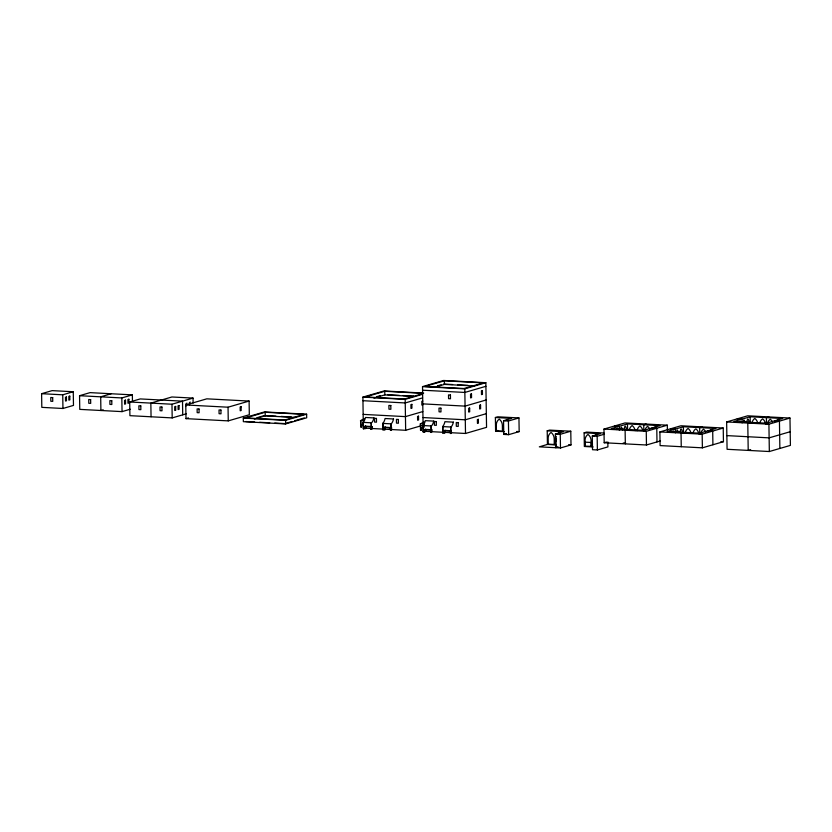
<?xml version="1.0" encoding="UTF-8"?>
<svg xmlns="http://www.w3.org/2000/svg" width="832" height="832" viewBox="0 0 832 832"><rect width="100%" height="100%" fill="white"/><g stroke="black" fill="none" stroke-linecap="round" stroke-linejoin="round"><path stroke-width="1.25" d="M363.241 422.406L363.501 428.896M371.176 422.833L371.28 429.302M371.332 422.833L371.436 429.312M383.105 423.384L382.97 429.926M390.801 423.873L390.905 430.352M390.957 423.883L391.061 430.352M423.238 425.589L423.342 432.068M431.007 426.005L431.267 432.494M431.174 426.015L431.35 432.463M442.697 426.629L442.957 433.108M450.632 427.045L450.736 433.524M450.798 427.055L450.892 433.534M41.6 393.692L52.125 390.624L73.268 391.737L73.476 405.413L62.951 408.481L41.818 407.358L41.6 393.692L62.733 394.805L73.268 391.737M130.229 409.23L122.044 411.622L79.768 409.375L79.55 395.699L90.074 392.631L132.35 394.878L132.454 401.086M111.218 393.754L100.693 396.822L100.901 410.498L103.241 409.812M79.55 395.699L121.826 397.946L132.35 394.878M186.233 413.816L172.193 417.903L129.917 415.667L129.709 401.991L140.234 398.923L182.51 401.159L182.718 414.835M129.709 401.991L171.974 404.227L193.034 398.091L193.118 403.073M190.403 402.147L189.457 402.428L189.488 404.924M187.044 403.198L186.087 403.478L186.129 405.974M185.765 404.966L206.825 398.83L249.101 401.066L249.319 414.742L228.259 420.878L185.983 418.642L185.765 404.966L228.041 407.202L249.101 401.066M185.983 418.642L188.458 417.914M243.308 418.08L264.358 411.944L306.634 414.19L306.696 417.789L285.636 423.925L243.36 421.678L243.308 418.08L285.584 420.326L306.634 414.19M265.179 412.266L245.742 417.934L284.762 420.004L304.2 414.336L265.179 412.266L265.231 415.865L254.301 419.058M256.984 417.716L264.42 415.542M363.345 428.886L362.908 397.103L383.958 390.967L423.675 393.078M422.542 393.297L384.779 391.29L365.342 396.958L404.362 399.027L422.583 393.713M292.105 421.481L284.825 423.602L274.747 423.072M294.538 420.774L304.262 417.934M376.584 396.729L380.297 395.647M373.901 398.07L384.831 394.888L413.785 396.427M423.176 432.058L422.521 386.61L443.581 380.474L485.857 382.71L486.554 427.336L465.504 433.472L423.228 431.226L425.703 430.508M444.392 380.796L424.954 386.454L463.986 388.523L483.413 382.866L444.392 380.796L444.454 384.394L434.73 387.223M437.445 385.871L441.158 384.79M362.908 397.103L405.184 399.35L422.521 394.295M422.573 397.894L405.236 402.948L362.96 400.702M422.781 401.086L421.824 401.367L421.886 405.111L422.833 404.83M422.521 386.61L464.797 388.846L485.857 382.71M363.626 419.754L360.464 420.68A8.944 7.925 73.8 0 0 364.042 418.548M360.568 420.68L360.838 427.17L360.818 420.618M485.909 386.308L464.859 392.444L422.583 390.208M361.431 424.705L363.532 424.018M363.345 424.809L361.431 424.632L361.473 427.086L361.514 424.684M364.572 426.504L365.57 426.14L365.57 428.594M365.695 426.234L365.726 428.605M371.748 426.535L371.956 428.927L371.914 426.473L370.76 426.826L370.791 429.208L370.916 426.764M422.791 411.57L405.454 416.624L363.178 414.378M370.968 426.826L364.572 426.431L364.614 428.875L364.624 426.494M384.405 427.534L384.238 429.915L384.197 427.471L385.195 427.18L385.195 429.645M384.197 427.544L385.362 427.263L385.351 429.645M486.127 399.984L465.067 406.12L422.791 403.874M390.416 430.248L390.426 427.856L391.539 427.586L391.581 429.967M423.457 422.937L420.306 423.852A8.944 7.925 73.8 0 0 423.873 421.72M363.386 428.054L405.662 430.29L424.247 424.882M421.387 430.238L421.262 427.814L424.424 426.889M421.439 427.866L421.398 430.258M423.176 427.981L421.262 427.814M420.503 430.342L420.493 423.831M424.445 432.047L424.414 429.603L425.412 429.312L425.61 431.766L425.526 429.406M424.57 429.686L424.611 432.058M430.591 430.009L431.746 429.655L431.746 432.11L431.538 429.728M486.335 413.66L465.286 419.796L423.01 417.55M495.383 417.518L497.817 416.811L518.95 417.934L519.168 431.61L508.643 434.678L503.766 434.418L503.547 420.742L511.649 418.382L495.383 417.518L495.602 431.194L504.358 431.662M442.801 433.098L442.78 426.546M450.216 431.049L451.37 430.695L451.412 433.139L451.162 430.768M444.07 433.098L444.038 430.643L445.193 430.435L445.182 432.827L445.026 430.352M450.258 431.028L450.455 433.42L450.372 430.986M503.547 420.742L508.425 421.002L518.95 417.934M496.402 430.882L502.455 431.194L502.362 425.422A7.301 6.469 73.8 0 0 499.242 419.162A7.301 6.469 73.8 0 0 496.319 425.1L496.402 430.882L497.702 430.498M495.602 431.194L498.025 430.487M503.766 434.418L506.074 433.742M547.435 444.486L547.217 430.81L549.65 430.102L570.783 431.226L571.002 444.902L560.477 447.97L539.334 446.846L547.435 444.413L556.192 444.954M557.908 447.034L555.599 447.71L555.381 434.034L563.482 431.673L547.217 430.81M555.381 434.034L560.258 434.294L570.783 431.226M593.102 446.95L584.345 446.482L584.137 432.806L586.56 432.099L603.97 433.025M660.504 440.898L646.464 444.995L604.188 442.749L603.98 429.073L625.03 422.937L667.306 425.183L667.389 430.154M627.484 423.904L611.281 428.626L643.802 430.352L659.994 425.63L627.484 423.904L627.578 430.123M607.838 441.927L607.911 446.898L597.386 449.966L592.509 449.706L592.29 436.03L600.392 433.67L584.137 432.806M592.29 436.03L597.168 436.29L604.188 434.252M627.546 429.489L625.113 430.196L625.331 443.872M646.173 424.06L643.739 424.767L643.833 430.986M591.198 446.493L591.115 440.71A7.301 6.469 73.8 0 0 587.995 434.45A7.301 6.469 73.8 0 0 585.062 440.398L585.156 446.17L591.604 446.368M604.188 442.749L606.528 442.062M603.98 429.073L646.256 431.319L667.306 425.183M659.89 431.922L680.95 425.776L723.226 428.022L723.445 441.698L702.385 447.834L660.109 445.588L659.89 431.922L702.166 434.158L723.226 428.022M683.394 426.743L667.202 431.465L699.722 433.191L715.915 428.47L683.394 426.743L683.498 432.962M683.457 432.328L681.034 433.035L681.252 446.711M702.083 426.899L699.66 427.606L699.754 433.826M726.638 421.938L747.698 415.802L789.974 418.049L790.4 445.39L769.34 451.526L727.074 449.29L726.638 421.938L768.914 424.185L789.974 418.049M750.142 416.77L733.949 421.491L766.47 423.218L782.662 418.496L750.142 416.77L750.246 422.989M750.204 422.354L747.781 423.062L748.207 450.414L750.641 449.706M768.83 416.926L766.407 417.633L766.501 423.852M790.182 431.725L769.132 437.861L726.856 435.614M420.41 423.862L420.67 430.342M443.633 384.072L452.598 384.54M457.725 384.81L467.979 385.362M444.454 384.394L474.666 385.996M387.858 394.774L399.391 395.377M403.229 395.585L413.483 396.126M737.173 418.87L742.05 419.13L742.102 422.864M774.561 420.857L779.438 421.117L779.875 448.458M193.034 398.091L171.902 396.978L150.842 403.114L151.06 416.78M670.426 428.844L675.303 429.104L675.355 432.838M707.824 430.83L712.702 431.09L712.91 444.766M614.505 426.005L619.382 426.265L619.445 429.998M651.903 427.991L656.781 428.251L656.989 441.927M265.699 415.615L275.943 416.156M281.07 416.426L291.325 416.978M265.231 415.865L295.443 417.466M720.949 441.563L723.445 441.698M516.682 431.475L519.168 431.61M365.529 426.223L371.914 426.546M385.154 427.263L391.539 427.586L390.541 427.804L390.582 430.258M425.36 429.395L431.746 429.718L430.747 430.009L430.622 432.38L430.747 429.946M444.985 430.435L451.37 430.768M384.197 427.471L390.582 427.866M424.414 429.603L430.799 429.998M450.424 431.038L444.038 430.643L444.236 433.098M504.161 433.94L506.761 434.075M245.794 421.533L254.613 422.001M259.646 422.271L269.714 422.802M371.956 428.927L371.706 426.556M451.204 433.139L451.214 430.758M384.238 429.915L384.249 427.534M623.22 443.009L625.643 443.134M568.516 444.766L571.002 444.902M558.594 447.366L555.994 447.231L555.922 438.807A7.301 6.469 73.8 0 1 556.244 436.446M768.914 424.185L769.34 451.526M702.166 434.158L702.385 447.834M646.256 431.319L646.464 444.995M597.168 436.29L597.386 449.966M591.365 446.441L591.302 442.489L585.25 442.166L585.312 446.118M560.258 434.294L560.477 447.97M508.425 421.002L508.643 434.678M464.797 388.846L465.504 433.472M405.184 399.35L405.662 430.29M391.373 427.575L391.529 429.978M384.779 391.29L384.831 394.888M382.938 423.374L383.126 429.936M285.584 420.326L285.636 423.925M228.041 407.202L228.259 420.878M171.974 404.227L172.193 417.903M121.826 397.946L122.044 411.622M62.733 394.805L62.951 408.481M740.802 422.105A7.301 3.234 -87 0 0 740.158 421.127A7.301 3.234 -87 0 0 739.544 422.469M757.702 422.906A7.301 6.469 73.8 0 0 754.822 418.454A7.301 6.469 73.8 0 0 751.962 423.197M749.393 423.353A7.301 3.234 -87 0 0 747.854 418.881A7.301 3.234 -87 0 0 746.678 422.406M765.596 423.925A7.301 6.469 73.8 0 0 762.59 418.87A7.301 6.469 73.8 0 0 759.834 423.02M745.129 422.313A7.301 3.234 -87 0 0 743.974 420.014A7.301 3.234 -87 0 0 743.049 422.396M778.918 420.462A7.301 6.469 73.8 0 0 778.034 419.692A7.301 6.469 73.8 0 0 776.797 420.774M767.406 424.018A7.301 6.469 73.8 0 1 767.51 423.426M767.655 422.864A7.301 6.469 73.8 0 1 770.266 419.276A7.301 6.469 73.8 0 1 772.522 422.011M674.055 432.078A7.301 3.234 -87 0 0 673.41 431.101A7.301 3.234 -87 0 0 672.807 432.442M690.955 432.89A7.301 6.469 73.8 0 0 688.074 428.438A7.301 6.469 73.8 0 0 685.214 433.17M682.646 433.337A7.301 3.234 -87 0 0 681.106 428.865A7.301 3.234 -87 0 0 679.931 432.38M698.849 433.898A7.301 6.469 73.8 0 0 695.843 428.844A7.301 6.469 73.8 0 0 693.087 433.004M678.382 432.286A7.301 3.234 -87 0 0 677.238 429.988A7.301 3.234 -87 0 0 676.302 432.37M711.745 430.04A7.301 6.469 73.8 0 0 711.287 429.666A7.301 6.469 73.8 0 0 710.05 430.758M700.658 433.992A7.301 6.469 73.8 0 1 703.518 429.25A7.301 6.469 73.8 0 1 705.775 431.995M655.824 427.19A7.301 6.469 73.8 0 0 655.377 426.826A7.301 6.469 73.8 0 0 654.129 427.908M644.852 430.56A7.301 6.469 73.8 0 1 647.598 426.41A7.301 6.469 73.8 0 1 649.854 429.146M618.322 429.645A7.301 3.234 -87 0 0 617.49 428.262A7.301 3.234 -87 0 0 616.886 429.603M635.159 430.643A7.301 6.469 73.8 0 0 632.154 425.589A7.301 6.469 73.8 0 0 629.398 429.749M626.662 429.915A7.301 3.234 -87 0 0 625.186 426.015A7.301 3.234 -87 0 0 624.01 429.541M642.814 430.456A7.301 6.469 73.8 0 0 639.922 426.005A7.301 6.469 73.8 0 0 637.073 430.747M622.596 429.957A7.301 3.234 -87 0 0 621.317 427.149A7.301 3.234 -87 0 0 620.381 429.53M505.773 420.67A7.301 6.469 73.8 0 1 507.021 419.578M557.606 433.961A7.301 6.469 73.8 0 1 558.854 432.869A7.301 6.469 73.8 0 1 559.728 433.649M555.901 441.459A7.301 3.234 -87 0 1 556.14 438.433M596.648 435.646A7.301 6.469 73.8 0 0 595.764 434.866A7.301 6.469 73.8 0 0 594.911 435.552M594.173 436.394A7.301 6.469 73.8 0 1 594.526 435.958M66.425 397.02L65.468 397.301L65.53 401.045L66.477 400.764L66.425 397.02M69.784 396.115L68.827 396.396L68.89 400.14L69.846 399.859L69.784 396.115M125.507 400.15L124.561 400.431L124.613 404.175L125.57 403.894L125.507 400.15M128.877 399.256L127.92 399.526L127.982 403.27L128.939 402.99L128.877 399.256M175.666 406.442L174.71 406.723L174.772 410.467L175.718 410.186L175.666 406.442M179.026 405.538L178.069 405.818L178.131 409.562L179.088 409.282L179.026 405.538M241.114 406.765L240.157 407.035L240.209 410.779L241.166 410.498L241.114 406.765M411.871 404.373L410.914 404.654L410.977 408.398L411.934 408.117L411.871 404.373M471.494 393.879L470.538 394.15L470.59 397.894L471.546 397.613L471.494 393.879M482.394 390.582L481.437 390.863L481.499 394.607L482.456 394.326L482.394 390.582M418.517 416.177L417.56 416.458L417.622 420.191L418.579 419.921L418.517 416.177M469.643 408.044L468.686 408.314L468.738 412.058L469.695 411.788L469.643 408.044M480.553 404.966L479.596 405.246L479.658 408.99L480.605 408.71L480.553 404.966M478.348 419.349L477.391 419.63L477.454 423.374L478.41 423.093L478.348 419.349M450.434 395.023L448.51 394.919L448.573 398.663L450.486 398.767L450.434 395.023M390.811 405.527L388.887 405.423L388.95 409.167L390.874 409.271L390.811 405.527M440.918 408.179L438.994 408.086L439.057 411.819L440.97 411.923L440.918 408.179M52.686 397.623L50.773 397.519L50.825 401.263L52.749 401.357L52.686 397.623M90.636 399.63L88.722 399.526L88.774 403.27L90.698 403.374L90.636 399.63M111.779 400.754L109.855 400.65L109.918 404.394L111.831 404.498L111.779 400.754M373.911 417.924L365.456 417.477A8.944 3.962 -87 0 1 363.085 422.365L371.54 422.812A8.944 3.962 -87 0 0 373.911 417.924M393.536 418.974L385.081 418.517A8.944 3.962 -87 0 1 382.71 423.405L391.165 423.852A8.944 3.962 -87 0 0 393.536 418.974M433.742 421.106L425.287 420.659A8.944 3.962 -87 0 1 422.926 425.537L431.382 425.984A8.944 3.962 -87 0 0 433.742 421.106M453.367 422.146L444.912 421.699A8.944 3.962 -87 0 1 442.551 426.577L451.006 427.024A8.944 3.962 -87 0 0 453.367 422.146M140.795 405.922L138.871 405.818L138.934 409.562L140.847 409.666L140.795 405.922M161.928 407.046L160.014 406.942L160.066 410.686L161.99 410.79L161.928 407.046M199.035 409.011L197.122 408.907L197.174 412.651L199.098 412.755L199.035 409.011M220.938 410.062L219.024 409.968L219.076 413.702L221 413.806L220.938 410.062M376.449 418.423L374.525 418.319L374.587 422.063L376.501 422.167L376.449 418.423M398.341 419.474L396.427 419.38L396.49 423.114L398.403 423.218L398.341 419.474M436.28 421.595L434.356 421.502L434.418 425.235L436.332 425.339L436.28 421.595M458.182 422.656L456.258 422.552L456.321 426.296L458.234 426.4L458.182 422.656M554.289 444.486L548.246 444.174L548.153 438.391A7.301 6.469 73.8 0 1 551.075 432.453A7.301 6.469 73.8 0 1 554.195 438.714L554.289 444.486"/></g></svg>
